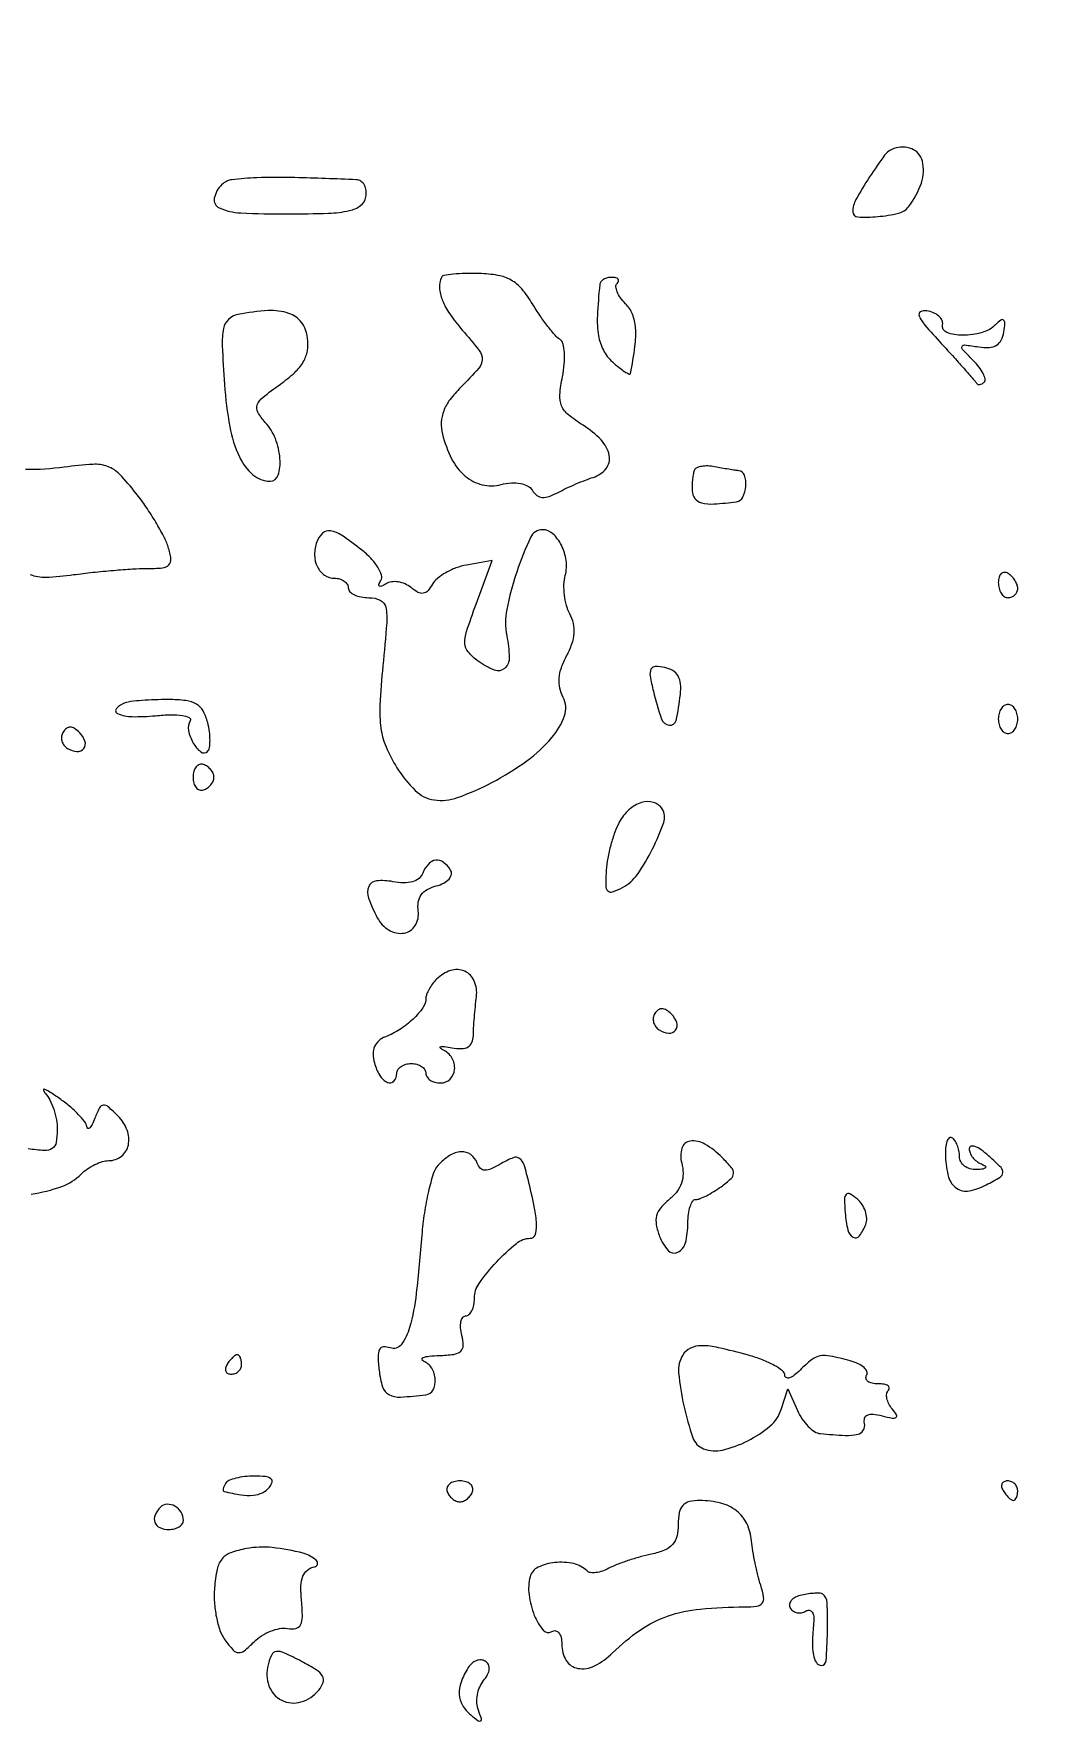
# Model space of a CAD drawing. Extents: x 0 to 5034, y 0 to 2560.
# Drawn here: x 2460.6 to 2563.5, y 2025.2 to 2199.1 of the extents above; entities that cross this region are included whole.
import ezdxf

# ---------------------------------------------------------------- set-up
doc = ezdxf.new("R2010")
doc.units = 0

msp = doc.modelspace()

# ---------------------------------------------------------------- linework, layer by layer
for points in [[(2577.672048, 2200.964404, 0.000788), (2593.296787, 2199.954691, 0.003489), (2607.815606, 2199.141113, 0.011193), (2617.5, 2198.883323, 0.000942), (2621.678588, 2198.873535, 0.000135), (2630.228125, 2198.871928, 0.000153), (2640.340842, 2198.875864, 0.000131), (2651, 2198.88608, -0.000008), (2661.264916, 2198.89845, -0.000012), (2670.15625, 2198.908816, -0.000004), (2677.859879, 2198.917556, -0.000342), (2679, 2198.918059, 0.032721), (2679.841193, 2198.972963, 0.006529), (2681.331637, 2199.188554, 0.00688)], [(2528.278203, 2202.621644, -0.000137), (2574.045931, 2202.067886, -0.136132)], [(2460.209995, 2143.398984, 0.111131), (2461.814225, 2143.111118, 0.023108), (2464.68307, 2143.370038, -0.007312), (2466.657209, 2143.611269, -0.005859), (2468.789092, 2143.814949, -0.005926), (2470.7656, 2143.95687, -0.014958), (2472.206959, 2144, 0.021307), (2473.850581, 2144.070072, 0.177353), (2474.515156, 2144.379919, 0.237515), (2474.715283, 2144.989775, 0.039527), (2474.427333, 2146.228954, 0.042846), (2473.97872, 2147.311166, 0.015183), (2473.16103, 2148.776521, 0.014941), (2472.161028, 2150.339353, 0.017018), (2471.109945, 2151.771502, 0.024329), (2469.417812, 2153.717186, 0.115316), (2468.188274, 2154.516988, 0.102987), (2466.66289, 2154.734829, 0.017453), (2463.720431, 2154.444643, -0.034759), (2459.731111, 2154.190121, -0.147043)], [(2460.313325, 2079.538238, 0.046392), (2463.455994, 2080.341309, 0.111078), (2465.477639, 2081.620496, -0.046248), (2466.113481, 2082.148461, -0.037245), (2466.882093, 2082.594771, -0.038541), (2467.660981, 2082.90099, -0.074523), (2468.321583, 2083, 0.16901), (2469.617926, 2083.451074, 0.176505), (2470.325872, 2084.601435, 0.142568), (2470.200441, 2086.147238, 0.105692), (2469.263571, 2087.593572, 0.016189), (2468.240549, 2088.55241, 0.206093), (2467.750738, 2088.711557, 0.256659), (2467.361996, 2088.448556, 0.024784), (2466.876346, 2087.372511, -0.020569), (2466.585437, 2086.713191, -0.077216), (2466.326827, 2086.3438, -0.351232), (2466.152024, 2086.320887, -0.235258), (2466.03886, 2086.5, 0.142277), (2465.835694, 2087.002789, 0.026039), (2465.168446, 2087.765496, 0.026135), (2464.266859, 2088.6016, 0.02114), (2463.218575, 2089.403817, 0.009638), (2462.234179, 2090.065282, 0.053559), (2461.665769, 2090.350704, 0.632574), (2461.569537, 2090.257445, 0.105028), (2461.75, 2089.953817, -0.070046), (2462.229395, 2089.261564, -0.036378), (2462.632812, 2088.288718, -0.035302), (2462.908048, 2087.209886, -0.044835), (2463, 2086.186501, -0.043102), (2462.88679, 2084.87565, -0.207062), (2462.484857, 2084.263041, -0.159679), (2461.686763, 2084.046361, -0.023542), (2460, 2084.213308, 0.027991)]]:
    msp.add_lwpolyline(points, format="xyb")
for points in [[(2549.22896, 2187.275381, 0.147264), (2548.282488, 2186.575187, 0.016293), (2546.725048, 2184.341369, 0.017213), (2545.322422, 2182.0112, 0.127541), (2545, 2180.767768, 0.398405), (2545.511963, 2180.227238, 0.035404), (2547.566395, 2180.261152, 0.036262), (2549.709637, 2180.606539, 0.1718), (2550.738889, 2181.269964, 0.080708), (2552.068127, 2183.721134, 0.146576), (2552.169254, 2185.979096, 0.239186), (2551.074558, 2187.237668, 0.184523)], [(2479.948656, 2183.55, 0.144596), (2479.183852, 2182.141644, 0.354588), (2479.683388, 2181.161213, 0.093197), (2481.914381, 2180.633656, 0.012608), (2486.743065, 2180.531605, 0.007189), (2490.974163, 2180.609723, 0.045191), (2493.115749, 2180.874819, 0.108146), (2494.265412, 2181.400594, 0.186145), (2494.815716, 2182.281605, 0.074897), (2494.842653, 2182.942474, 0.100582), (2494.66071, 2183.511899, 0.118702), (2494.301415, 2183.900639, 0.137244), (2493.823324, 2184.056773, 0.004078), (2487.493129, 2184.27665, 0.01577), (2483.563881, 2184.257115, 0.020563), (2480.991843, 2184.057046, 0.168404)], [(2502.58887, 2174, 0.120318), (2502.399953, 2172.916848, 0.078192), (2502.682135, 2171.671768, 0.057286), (2503.454133, 2170.236147, 0.026974), (2504.75, 2168.572515, -0.012548), (2506.500532, 2166.454138, -0.175985), (2506.803659, 2165.530493, -0.177541), (2506.441725, 2164.631414, -0.012818), (2504.56479, 2162.655699, 0.035445), (2503.474691, 2161.39903, 0.068573), (2502.830167, 2160.237929, 0.081145), (2502.586956, 2159.084885, 0.071473), (2502.705819, 2157.860245, 0.057656), (2503.648569, 2155.314336, 0.097681), (2505.04568, 2153.531073, 0.12007), (2506.790379, 2152.639368, 0.120425), (2508.747684, 2152.651521, -0.044095), (2509.804904, 2152.819719, -0.064099), (2510.746563, 2152.764679, -0.078269), (2511.492104, 2152.498748, -0.130324), (2511.973315, 2152.043177, 0.095673), (2512.434325, 2151.542667, 0.140161), (2512.991894, 2151.334587, 0.104939), (2513.697395, 2151.427135, 0.039101), (2514.615981, 2151.834832, -0.013567), (2515.464742, 2152.26463, -0.008985), (2516.460632, 2152.713721, -0.009046), (2517.444638, 2153.11542, -0.017338), (2518.25, 2153.395617, 0.151726), (2519.566222, 2154.298605, 0.218981), (2519.892882, 2155.649919, 0.143182), (2519.062092, 2157.251958, 0.06356), (2517.195289, 2158.764698, -0.032399), (2515.684003, 2159.840973, -0.122059), (2514.990861, 2160.763695, -0.120879), (2514.805237, 2161.908424, -0.031493), (2515.072447, 2163.766904, 0.029428), (2515.264699, 2165.065963, 0.039915), (2515.27454, 2166.251373, 0.045126), (2515.122703, 2167.182326, 0.193709), (2514.796106, 2167.626014, -0.07585), (2514.314492, 2168.035792, -0.014113), (2513.576447, 2168.937025, -0.014833), (2512.767539, 2170.050461, -0.013062), (2511.989646, 2171.257422, 0.038392), (2510.87841, 2172.803729, 0.088539), (2509.782188, 2173.716445, 0.086828), (2508.424006, 2174.203719, 0.035895), (2506.474434, 2174.398312, 0.0129), (2505.053387, 2174.401049, 0.019573), (2503.820427, 2174.323254, 0.014872), (2502.837244, 2174.192819, 0.254542)], [(2518.918758, 2173.25, 0.015422), (2518.673053, 2170.06777, 0.052041), (2518.793354, 2167.987735, 0.080236), (2519.288668, 2166.502478, 0.088534), (2520.215236, 2165.305214, 0.013914), (2520.905963, 2164.714227, 0.026205), (2521.499881, 2164.283452, 0.029837), (2521.948584, 2164.02924, 0.491183), (2522.082231, 2164.095012, 0.016853), (2522.550717, 2166.880684, 0.051069), (2522.609971, 2168.799865, 0.077535), (2522.288838, 2170.196897, 0.10152), (2521.569353, 2171.28779, -0.040092), (2521.05025, 2171.897556, -0.059395), (2520.710105, 2172.510729, -0.078116), (2520.586242, 2173.035235, -0.218738), (2520.714286, 2173.380952, 0.125392), (2520.853788, 2173.615847, 0.258189), (2520.80878, 2173.818155, 0.159886), (2520.571831, 2173.956815, 0.053143), (2520.166667, 2174, 0.061636), (2519.714539, 2173.944052, 0.073865), (2519.318844, 2173.779687, 0.086871), (2519.038304, 2173.536369, 0.144779)], [(2481.622634, 2170.170106, 0.142451), (2480.645966, 2169.66729, 0.156741), (2480.135819, 2168.736587, 0.058626), (2480.004669, 2166.951474, 0.006912), (2480.234329, 2162.969024, 0.02696), (2480.784195, 2158.604867, 0.065303), (2481.772406, 2155.516287, 0.102774), (2483.165068, 2153.664852, 0.182242), (2484.928571, 2153, 0.327699), (2485.766105, 2153.614956, 0.096295), (2485.95553, 2155.297444, 0.072514), (2485.478997, 2157.38278, 0.091789), (2484.443224, 2159.062737, -0.051764), (2483.671406, 2160.116587, -0.230218), (2483.614665, 2160.86035, -0.130991), (2484.185185, 2161.631585, -0.013654), (2485.999227, 2162.99945, 0.030973), (2487.478289, 2164.197228, 0.074369), (2488.362504, 2165.29132, 0.092488), (2488.776974, 2166.438185, 0.070439), (2488.806003, 2167.776257, 0.131913), (2488.174887, 2169.350585, 0.152554), (2486.868508, 2170.29202, 0.096327), (2484.739603, 2170.569511, 0.03251)], [(2554.121285, 2167.191439, -0.001973), (2555.43399, 2165.754466, -0.00286), (2556.58094, 2164.474305, -0.00146), (2557.54389, 2163.38065, -0.047548), (2557.75, 2163.094364, 0.16858), (2557.888836, 2162.975558, 0.131507), (2558.087426, 2162.953166, 0.097869), (2558.319608, 2163.036435, 0.061561), (2558.547619, 2163.214286, 0.260947), (2558.640284, 2163.542854, 0.060004), (2558.432269, 2164.103147, 0.047185), (2558.000976, 2164.77654, 0.030371), (2557.385942, 2165.471201, -0.007244), (2556.318139, 2166.570402, -0.300745), (2556.264185, 2166.880732, -0.329377), (2556.52577, 2167.0313, -0.008073), (2557.98446, 2166.840248, 0.049427), (2559.065798, 2166.788733, 0.121845), (2559.82115, 2167.017159, 0.143059), (2560.309469, 2167.540865, 0.079187), (2560.576836, 2168.380699, 0.019634), (2560.677003, 2169.280179, 0.233405), (2560.54848, 2169.595571, 0.358126), (2560.274754, 2169.605826, 0.033777), (2559.730699, 2169.130699, -0.128379), (2558.327889, 2168.308699, -0.068157), (2556.319737, 2168.02863, -0.088629), (2554.687366, 2168.316113, -0.376354), (2554.25, 2169.117163, 0.16719), (2554.199758, 2169.567274, 0.102268), (2553.87469, 2169.998176, 0.080691), (2553.321318, 2170.344828, 0.058413), (2552.621285, 2170.547571, 0.162993), (2551.980081, 2170.445455, 0.396526), (2551.836368, 2170.032239, 0.072634), (2552.440394, 2169.080097, 0.008462)], [(2528.689105, 2154.160933, 0.063274), (2528.570438, 2153.806518, 0.019933), (2528.482981, 2153.253524, 0.019555), (2528.433753, 2152.622762, 0.020503), (2528.435134, 2152, 0.156718), (2528.725141, 2151.215578, 0.167576), (2529.4106, 2150.772635, 0.076446), (2530.695973, 2150.657885, 0.015201), (2533, 2150.875, 0.251864), (2533.667378, 2151.349255, 0.095686), (2533.98054, 2152.486449, 0.102283), (2533.838423, 2153.609047, 0.292799), (2533.25, 2154.076511, -0.012202), (2532.849139, 2154.127316, -0.003176), (2532.207416, 2154.228784, -0.003226), (2531.477451, 2154.353805, -0.003291), (2530.753971, 2154.487445, 0.037503), (2530.062197, 2154.56684, 0.049072), (2529.427179, 2154.529481, 0.058122), (2528.933945, 2154.391411, 0.18514)], [(2489.754296, 2146.75, 0.090303), (2489.520441, 2145.406023, 0.111953), (2489.810192, 2144.173071, 0.130898), (2490.552229, 2143.316909, 0.150207), (2491.583333, 2143, -0.068857), (2492.1248, 2142.925077, -0.085122), (2492.583854, 2142.70625, -0.099913), (2492.890798, 2142.381338, -0.140362), (2493, 2142, 0.200948), (2493.160033, 2141.617884, 0.084825), (2493.625456, 2141.29375, 0.064884), (2494.314188, 2141.073514, 0.045008), (2495.12921, 2141, -0.113795), (2496.297472, 2140.730627, -0.233082), (2496.859381, 2140.005984, -0.07005), (2496.958119, 2138.408224, -0.005017), (2496.56577, 2133.970683, 0.011039), (2496.258373, 2129.941426, 0.047915), (2496.358144, 2127.549626, 0.06728), (2496.891802, 2125.63483, 0.03687), (2498.018119, 2123.470683, 0.062014), (2499.900654, 2121.130506, 0.155084), (2501.841845, 2120.164469, 0.125697), (2504.262348, 2120.397631, 0.034636), (2507.789838, 2121.953318, 0.034963), (2511.415113, 2124.198515, 0.062077), (2513.98602, 2126.585868, 0.088061), (2515.28572, 2128.841499, 0.212741), (2515.149934, 2130.719845, -0.070504), (2514.798292, 2131.681315, -0.072993), (2514.733461, 2132.691017, -0.06394), (2514.965861, 2133.785059, -0.038614), (2515.5, 2135, 0.038042), (2516.044255, 2136.234118, 0.06649), (2516.273004, 2137.32596, 0.075521), (2516.194776, 2138.339631, 0.066001), (2515.820287, 2139.335797, -0.057642), (2515.477169, 2140.204318, -0.036905), (2515.274968, 2141.271165, -0.036809), (2515.231403, 2142.361107, -0.055593), (2515.368252, 2143.300197, 0.099485), (2515.456216, 2144.829351, 0.080399), (2514.967201, 2146.40291, 0.090375), (2514.082262, 2147.586479, 0.189345), (2513.02943, 2148, 0.29234), (2511.789176, 2147.207084, 0.026712), (2510.366941, 2143.643435, 0.032399), (2509.333136, 2139.781206, 0.09886), (2509.333988, 2137.080059, -0.042356), (2509.588773, 2134.82961, -0.220391), (2509.108229, 2133.711062, -0.285385), (2508.065156, 2133.526437, -0.062724), (2506.400802, 2134.448877, -0.054702), (2505.355882, 2135.404262, -0.172337), (2505.009268, 2136.2733, -0.089625), (2505.183749, 2137.506249, -0.008894), (2506.175837, 2140.336543), (2507.844713, 2144.8394), (2505.176182, 2144.355503, 0.043496), (2504.093463, 2144.060134, 0.040057), (2503.046384, 2143.575695, 0.042503), (2502.182918, 2142.987046, 0.0946), (2501.673103, 2142.380352, -0.053835), (2501.19606, 2141.708979, -0.173851), (2500.723318, 2141.449982, -0.165902), (2500.17869, 2141.544521, -0.048048), (2499.463083, 2142.030639, 0.069288), (2498.847682, 2142.411653, 0.065462), (2498.13965, 2142.619301, 0.069986), (2497.450124, 2142.629502, 0.107568), (2496.889296, 2142.431581, -0.026481), (2496.418234, 2142.173857, -0.256981), (2496.198926, 2142.18602, -0.36864), (2496.144552, 2142.358163, -0.038308), (2496.35502, 2142.765417, 0.219052), (2496.423735, 2143.324557, 0.06298), (2496.047207, 2144.135257, 0.050658), (2495.338637, 2145.044801, 0.03532), (2494.374669, 2145.919925, 0.017271), (2492.351952, 2147.400853, 0.105306), (2491.15899, 2147.88788, 0.235605), (2490.355566, 2147.652487, 0.118201)], [(2560, 2142.559017, 0.062283), (2560.074545, 2141.962904, 0.080552), (2560.29375, 2141.457961, 0.097988), (2560.618621, 2141.120018, 0.153634), (2561, 2141, 0.092995), (2561.381732, 2141.071618, 0.096318), (2561.70625, 2141.276414, 0.099231), (2561.923444, 2141.581949, 0.105429), (2562, 2141.940983, 0.089642), (2561.926698, 2142.346558, 0.053229), (2561.70625, 2142.7871, 0.051032), (2561.382515, 2143.193797, 0.06081), (2561, 2143.5, 0.139169), (2560.620352, 2143.607943, 0.191142), (2560.29375, 2143.478525, 0.138808), (2560.073267, 2143.110654, 0.066118)], [(2524.448032, 2131.351036, 0.020258), (2525.290978, 2128.488864, 0.289083), (2526.081287, 2127.8484, 0.386074), (2526.786466, 2128.350412, 0.025617), (2527.228439, 2131.020784, 0.050165), (2527.242392, 2132.132242, 0.10958), (2526.987133, 2132.940275, 0.128362), (2526.44823, 2133.485468, 0.083111), (2525.616748, 2133.807998, 0.054693), (2524.634268, 2133.901527, 0.285507), (2524.196757, 2133.620737, 0.15703), (2524.105739, 2132.937743, 0.016719)], [(2470, 2130.166667, 0.127946), (2469.102041, 2129.583142, 0.517575), (2469.217963, 2129.052782, 0.09749), (2470.713421, 2128.740246, 0.026691), (2473.131694, 2128.841169, -0.018428), (2474.71622, 2128.933534, -0.041659), (2475.914717, 2128.859259, -0.077693), (2476.603555, 2128.645996, -0.443296), (2476.697677, 2128.319849, 0.192241), (2476.52234, 2127.320753, 0.077908), (2477.020184, 2126.004597, 0.102098), (2477.80319, 2125.112953, 0.374146), (2478.494295, 2125.160962, 0.16011), (2478.689091, 2125.546473, 0.036871), (2478.745608, 2126.282459, 0.034461), (2478.686237, 2127.181216, 0.027769), (2478.503006, 2128.132001, 0.063732), (2478.034294, 2129.329088, 0.136101), (2477.347795, 2130.035608, 0.104192), (2476.263675, 2130.396793, 0.028497), (2474.454338, 2130.5, 0.00876), (2473.05851, 2130.475544, 0.009914), (2471.720962, 2130.402083, 0.009224), (2470.589182, 2130.296361, 0.052588)], [(2560, 2128.5, 0.064853), (2560.074694, 2127.926543, 0.082425), (2560.29375, 2127.440625, 0.098894), (2560.618646, 2127.115568, 0.148195), (2561, 2127, 0.148195), (2561.381354, 2127.115568, 0.098894), (2561.70625, 2127.440625, 0.082425), (2561.925306, 2127.926543, 0.064853), (2562, 2128.5, 0.064853), (2561.925306, 2129.073457, 0.082425), (2561.70625, 2129.559375, 0.098894), (2561.381354, 2129.884432, 0.148195), (2561, 2130, 0.148195), (2560.618646, 2129.884432, 0.098894), (2560.29375, 2129.559375, 0.082425), (2560.074694, 2129.073457, 0.064853)], [(2463.596556, 2127.156231, 0.105525), (2463.439393, 2126.716563, 0.099247), (2463.470283, 2126.240657, 0.096292), (2463.684746, 2125.801911, 0.09291), (2464.050219, 2125.468963, 0.116221), (2465.032006, 2125.141241, 0.258096), (2465.731074, 2125.448742, 0.251496), (2465.853466, 2126.214666, 0.113251), (2465.296201, 2127.103799, 0.053431), (2464.785686, 2127.515485, 0.136091), (2464.335356, 2127.655459, 0.169261), (2463.940704, 2127.531428, 0.094625)], [(2477, 2122.5, 0.064908), (2477.079656, 2121.888977, 0.107546), (2477.315781, 2121.428177, 0.143818), (2477.666526, 2121.189601, 0.159683), (2478.075, 2121.191667, 0.073624), (2478.485911, 2121.399741, 0.066918), (2478.834219, 2121.723802, 0.070382), (2479.069583, 2122.110048, 0.102038), (2479.15, 2122.5, 0.102038), (2479.069583, 2122.889952, 0.070382), (2478.834219, 2123.276198, 0.066918), (2478.485911, 2123.600259, 0.073624), (2478.075, 2123.808333, 0.159683), (2477.666526, 2123.810399, 0.143818), (2477.315781, 2123.571823, 0.107546), (2477.079656, 2123.111023, 0.064908)], [(2520.925997, 2117.861724, 0.036746), (2520.47318, 2116.842097, 0.019879), (2520.061021, 2115.53166, 0.019703), (2519.745576, 2114.15702, 0.02927), (2519.588388, 2112.932279, 0.016196), (2519.530271, 2111.35082, 0.193134), (2519.751384, 2110.792737, 0.298984), (2520.230407, 2110.680097, 0.035339), (2521.278956, 2111.149293, 0.117222), (2522.79193, 2112.489111, 0.036592), (2524.359988, 2115.108053, 0.033355), (2525.508182, 2117.826404, 0.225338), (2525.351614, 2119.240094, 0.188287), (2524.455635, 2119.914185, 0.144676), (2523.220608, 2119.896188, 0.110454), (2521.928369, 2119.152958, 0.08456)], [(2500.685805, 2112.623605, -0.133731), (2500.286961, 2112.079205, -0.099223), (2499.620674, 2111.736702, -0.075301), (2498.70507, 2111.620066, -0.041341), (2497.578817, 2111.740182, 0.069074), (2495.910298, 2111.825275, 0.276702), (2495.116003, 2111.249941, 0.19015), (2495.082241, 2110.053677, 0.035965), (2495.988715, 2108.021086, 0.133756), (2497.195003, 2106.745109, 0.1802), (2498.741984, 2106.446055, 0.217916), (2499.902813, 2107.231284, 0.174291), (2500.208729, 2108.726439, -0.075496), (2500.215573, 2109.650174, -0.116609), (2500.517945, 2110.38518, -0.110541), (2501.132381, 2110.933013, -0.063131), (2502.059345, 2111.305268, 0.052953), (2502.834075, 2111.598281, 0.091418), (2503.381071, 2112.013867, 0.133408), (2503.620385, 2112.480936, 0.192792), (2503.541599, 2112.932692, 0.094014), (2502.814185, 2113.727664, 0.18975), (2502.007989, 2113.948382, 0.18611), (2501.256271, 2113.561013, 0.090385)], [(2502.097244, 2101.697244, 0.035511), (2501.677355, 2101.213065, 0.033749), (2501.322315, 2100.666333, 0.035595), (2501.076124, 2100.139719, 0.091794), (2501, 2099.728571, -0.155202), (2500.691719, 2098.75933, -0.048521), (2499.682288, 2097.591701, -0.046086), (2498.309326, 2096.506503, -0.053798), (2496.827623, 2095.755218, 0.087283), (2496.140195, 2095.346977, 0.116157), (2495.713818, 2094.761571, 0.10413), (2495.566038, 2093.996074, 0.059814), (2495.694254, 2093.061172, 0.073514), (2496.239794, 2091.779943, 0.14862), (2497.051949, 2091.058367, 0.332905), (2497.699394, 2091.197314, 0.181108), (2498, 2092, -0.148195), (2498.115568, 2092.381354, -0.098894), (2498.440625, 2092.70625, -0.082425), (2498.926543, 2092.925306, -0.064853), (2499.5, 2093, -0.064853), (2500.073457, 2092.925306, -0.082425), (2500.559375, 2092.70625, -0.098894), (2500.884432, 2092.381354, -0.148195), (2501, 2092, 0.148195), (2501.115568, 2091.618646, 0.098894), (2501.440625, 2091.29375, 0.082425), (2501.926543, 2091.074694, 0.064853), (2502.5, 2091, 0.195066), (2503.49703, 2091.404359, 0.183883), (2503.962154, 2092.401364, 0.155569), (2503.676454, 2093.590139, 0.146635), (2502.75, 2094.427755, -0.077996), (2502.47514, 2094.615621, -0.605944), (2502.507389, 2094.730356, -0.084537), (2502.899598, 2094.745489, -0.012742), (2503.679408, 2094.623168, 0.04668), (2504.667575, 2094.536201, 0.127146), (2505.341219, 2094.714284, 0.166064), (2505.737338, 2095.156657, 0.096268), (2505.88712, 2095.86208, -0.010883), (2505.918205, 2096.657811, -0.004606), (2505.992969, 2097.723798, -0.004554), (2506.093704, 2098.861113, -0.005938), (2506.207712, 2099.899785, 0.130597), (2505.983785, 2101.505967, 0.192402), (2504.995611, 2102.508058, 0.18285), (2503.544936, 2102.581422, 0.119114)], [(2524.596556, 2098.156231, 0.105525), (2524.439393, 2097.716563, 0.099247), (2524.470283, 2097.240657, 0.096292), (2524.684746, 2096.801911, 0.09291), (2525.050219, 2096.468963, 0.116221), (2526.032006, 2096.141241, 0.258096), (2526.731074, 2096.448742, 0.251496), (2526.853466, 2097.214666, 0.113251), (2526.296201, 2098.103799, 0.053431), (2525.785686, 2098.515485, 0.136091), (2525.335356, 2098.655459, 0.169261), (2524.940704, 2098.531428, 0.094625)], [(2527.36142, 2082.75, -0.062755), (2527.506997, 2081.662295, -0.084706), (2527.347857, 2080.684305, -0.083343), (2526.870189, 2079.802869, -0.058706), (2526.075623, 2079, 0.049889), (2525.202156, 2078.147903, 0.11171), (2524.780065, 2077.328338, 0.109334), (2524.747121, 2076.395205, 0.046563), (2525.089114, 2075.185755, 0.091611), (2525.968251, 2073.756163, 0.330709), (2526.954169, 2073.558395, 0.225229), (2527.751422, 2074.530443, 0.061041), (2528, 2076.559017, -0.031436), (2528.058851, 2077.494128, -0.048608), (2528.237606, 2078.282961, -0.062307), (2528.498012, 2078.829792, -0.25585), (2528.80887, 2079, 0.095599), (2529.234459, 2079.082123, 0.02154), (2529.90948, 2079.387067, 0.02157), (2530.670523, 2079.813282, 0.019432), (2531.419768, 2080.317674, 0.024743), (2532.451516, 2081.153458, 0.202864), (2532.704006, 2081.689537, 0.187701), (2532.504941, 2082.268432, 0.02078), (2531.539469, 2083.317674, 0.061847), (2529.765549, 2084.699724, 0.169951), (2528.232792, 2085.013049, 0.296243), (2527.38079, 2084.279164, 0.136367)], [(2554.547983, 2083.395202, 0.05738), (2554.88135, 2081.308009, 0.175364), (2555.702024, 2080.158982, 0.199216), (2556.986923, 2079.884982, 0.075728), (2558.751994, 2080.498157, 0.014663), (2560.18687, 2081.309918, 0.240346), (2560.468858, 2081.764851, 0.220694), (2560.278567, 2082.284085, 0.012381), (2559.001994, 2083.498195, 0.027939), (2558.232441, 2084.120123, 0.067534), (2557.588086, 2084.462966, 0.159932), (2557.180446, 2084.478029, 0.33432), (2557, 2084.238321, 0.102705), (2557.092869, 2083.790976, 0.065381), (2557.367188, 2083.333302, 0.061674), (2557.772084, 2082.935095, 0.067691), (2558.25, 2082.662281, -0.051902), (2558.648042, 2082.45138, -0.449116), (2558.672067, 2082.275306, -0.185333), (2558.416573, 2082.137165, -0.021021), (2557.75, 2082.078947, -0.081404), (2557.081619, 2082.157756, -0.095679), (2556.514062, 2082.44648, -0.105837), (2556.135162, 2082.897667, -0.122519), (2556, 2083.440983, 0.049104), (2555.942218, 2084.027927, 0.047273), (2555.77098, 2084.60022, 0.051029), (2555.519272, 2085.075345, 0.107429), (2555.220357, 2085.363812, 0.333367), (2554.934613, 2085.338029, 0.127718), (2554.701244, 2084.984295, 0.06382), (2554.561789, 2084.302149, 0.029493)], [(2502.265174, 2082.520413, 0.103401), (2501.758657, 2081.626414, 0.019921), (2501.260362, 2079.82295, 0.020435), (2500.842154, 2077.635097, 0.017597), (2500.578549, 2075.30845, -0.009146), (2500.000994, 2069.305641, -0.039987), (2499.313471, 2065.808934, -0.091436), (2498.442701, 2064.035557, -0.336502), (2497.317215, 2063.708515, 0.108277), (2496.632208, 2063.81253, 0.267846), (2496.224712, 2063.540616, 0.123052), (2496.066997, 2062.815228, 0.020729), (2496.170303, 2061.387572, 0.047703), (2496.530819, 2059.687958, 0.199261), (2497.189049, 2058.902858, 0.133997), (2498.38983, 2058.642781, 0.017813), (2501, 2058.875, 0.241997), (2501.739019, 2059.379744, 0.143162), (2501.969385, 2060.448388, 0.11939), (2501.593805, 2061.621972, 0.16135), (2500.75, 2062.337719, -0.268028), (2500.597877, 2062.532308, -0.354942), (2500.70926, 2062.717133, -0.062998), (2501.338651, 2062.858182, -0.016776), (2502.366631, 2062.921053, 0.025966), (2503.867902, 2063.040586, 0.149665), (2504.584255, 2063.36782, 0.217332), (2504.849019, 2063.965245, 0.06131), (2504.710251, 2065, -0.040966), (2504.575635, 2065.766322, -0.070464), (2504.607123, 2066.4125, -0.106581), (2504.789795, 2066.842465, -0.24384), (2505.09362, 2067, 0.191682), (2505.439762, 2067.13776, 0.088008), (2505.733751, 2067.534526, 0.067834), (2505.933216, 2068.123254, 0.047839), (2506, 2068.819665, -0.155231), (2506.489075, 2070.357016, -0.033493), (2508.273096, 2072.549808, -0.032882), (2510.322047, 2074.47831, -0.172774), (2511.753275, 2074.996234, 0.310126), (2512.24559, 2075.337753, 0.096755), (2512.405872, 2076.271709, 0.042811), (2512.223677, 2077.944046, 0.009904), (2511.622036, 2080.713816, 0.016195), (2511.113389, 2082.580054, 0.165521), (2510.650163, 2083.220013, 0.252729), (2509.999465, 2083.299197, 0.039683), (2508.797839, 2082.713816, -0.022727), (2507.724927, 2082.145392, -0.114537), (2507.066324, 2082.002483, -0.20589), (2506.61836, 2082.202805, -0.099509), (2506.286013, 2082.75, 0.15085), (2505.62992, 2083.618633, 0.172042), (2504.633785, 2083.909082, 0.127989), (2503.438011, 2083.523892, 0.070874)], [(2544.219254, 2077.621493, 0.035405), (2544.49425, 2075.842368, 0.211149), (2545.042203, 2075.106899, 0.379507), (2545.687537, 2075.245216, 0.067054), (2546.33357, 2076.426887, 0.104099), (2546.435327, 2077.061644, 0.069972), (2546.297448, 2077.785541, 0.066091), (2545.950977, 2078.484993, 0.071663), (2545.441705, 2079.04838, 0.039225), (2544.681943, 2079.584287, 0.364551), (2544.314474, 2079.523757, 0.185742), (2544.142119, 2079.038198, 0.014092)], [(2527.477319, 2062.963302, 0.162823), (2527.04733, 2061.133136, 0.03158), (2527.579477, 2057.731735, 0.029734), (2528.514673, 2054.452099, 0.220251), (2529.617622, 2053.316491, 0.150938), (2531.584213, 2053.184942, 0.058838), (2534.170838, 2054.130197, 0.058678), (2536.484613, 2055.66311, 0.141099), (2537.614487, 2057.357546), (2538.295481, 2059.5), (2539.300555, 2057.25, 0.043909), (2539.784792, 2056.379949, 0.046273), (2540.406124, 2055.624219, 0.050993), (2541.064393, 2055.082793, 0.124104), (2541.652814, 2054.875, 0.010755), (2544.216859, 2054.692614, 0.069037), (2545.509327, 2054.807104, 0.199551), (2546.086352, 2055.219165, 0.19567), (2546.20741, 2055.923223, -0.120937), (2546.22078, 2056.468211, -0.227981), (2546.50236, 2056.793477, -0.131526), (2547.08609, 2056.880156, -0.035425), (2548.014561, 2056.706443, 0.015035), (2549.065091, 2056.465218, 0.200736), (2549.445273, 2056.542509, 0.400292), (2549.502898, 2056.809582, 0.035944), (2549.065827, 2057.420684, -0.054018), (2548.713587, 2057.952735, -0.069199), (2548.518626, 2058.506199, -0.084569), (2548.503081, 2058.995352, -0.163543), (2548.675343, 2059.342009, 0.219963), (2548.766285, 2059.589327, 0.238852), (2548.633129, 2059.806715, 0.101952), (2548.226345, 2059.954787, 0.03649), (2547.60765, 2060, -0.050971), (2546.985199, 2060.063619, -0.110788), (2546.549793, 2060.260354, -0.185791), (2546.36826, 2060.550973, -0.18831), (2546.429736, 2060.88631, 0.242686), (2546.459588, 2061.271182, 0.113219), (2546.158964, 2061.688527, 0.073287), (2545.556927, 2062.078477, 0.041671), (2544.738753, 2062.372655, 0.014348), (2542.67039, 2062.863879, 0.096596), (2541.621065, 2062.876351, 0.12279), (2540.759692, 2062.48644, 0.029002), (2539.571429, 2061.428571, -0.030951), (2538.966956, 2060.894636, -0.081846), (2538.461607, 2060.619675, -0.206349), (2538.145231, 2060.642496, -0.279937), (2538, 2060.881567, 0.234127), (2537.771735, 2061.342327, 0.036849), (2536.898438, 2061.910987, 0.03439), (2535.686422, 2062.473865, 0.023789), (2534.25, 2062.947419, 0.011175), (2531.16315, 2063.730817, 0.05602), (2529.394103, 2063.933846, 0.113756), (2528.26872, 2063.677229, 0.142577)], [(2480.5, 2062, 0.082592), (2480.343488, 2061.6179, 0.161196), (2480.3746, 2061.29375, 0.182303), (2480.586039, 2061.078288, 0.108972), (2480.940983, 2061, 0.093332), (2481.345238, 2061.076123, 0.09642), (2481.688914, 2061.29375, 0.099167), (2481.918938, 2061.618444, 0.105053), (2482, 2062, 0.042167), (2481.967655, 2062.382849, 0.061769), (2481.870461, 2062.70625, 0.081139), (2481.727648, 2062.92554, 0.210953), (2481.559017, 2063, 0.151918), (2481.34829, 2062.934461, 0.038439), (2481.066025, 2062.70625, 0.035638), (2480.768994, 2062.382774, 0.029505)], [(2480.345492, 2049.75, 0.032912), (2480.190014, 2049.456939, 0.059361), (2480.1089, 2049.197837, 0.092631), (2480.108887, 2049.010495, 0.293904), (2480.190983, 2048.923489, 0.02256), (2481.94598, 2048.572111, 0.060646), (2483.216242, 2048.532278, 0.088596), (2484.155702, 2048.788773, 0.109133), (2484.871275, 2049.344896, 0.105398), (2485.144638, 2049.86653, 0.310321), (2485.020351, 2050.230437, 0.13704), (2484.461325, 2050.445655, 0.023783), (2483.319472, 2050.5, 0.027659), (2482.324404, 2050.444913, 0.034121), (2481.410302, 2050.279687, 0.036416), (2480.686206, 2050.039862, 0.157428)], [(2503.191667, 2048.925, 0.073624), (2503.399741, 2048.514089, 0.066918), (2503.723802, 2048.165781, 0.070382), (2504.110048, 2047.930417, 0.102038), (2504.5, 2047.85, 0.102038), (2504.889952, 2047.930417, 0.070382), (2505.276198, 2048.165781, 0.066918), (2505.600259, 2048.514089, 0.073624), (2505.808333, 2048.925, 0.159683), (2505.810399, 2049.333474, 0.143818), (2505.571823, 2049.684219, 0.107546), (2505.111023, 2049.920344, 0.064908), (2504.5, 2050, 0.064908), (2503.888977, 2049.920344, 0.107546), (2503.428177, 2049.684219, 0.143818), (2503.189601, 2049.333474, 0.159683)], [(2560.5, 2049, 0.029505), (2560.768994, 2048.617226, 0.035638), (2561.066025, 2048.29375, 0.038439), (2561.34829, 2048.065539, 0.151918), (2561.559017, 2048, 0.210953), (2561.727648, 2048.07446, 0.081139), (2561.870461, 2048.29375, 0.061769), (2561.967655, 2048.617151, 0.042167), (2562, 2049, 0.105053), (2561.918938, 2049.381556, 0.099167), (2561.688914, 2049.70625, 0.09642), (2561.345238, 2049.923877, 0.093332), (2560.940983, 2050, 0.108972), (2560.586039, 2049.921712, 0.182303), (2560.3746, 2049.70625, 0.161196), (2560.343488, 2049.3821, 0.082592)], [(2473.63948, 2047.306147, 0.094876), (2473.086489, 2046.491235, 0.1934), (2473.067517, 2045.730754, 0.202875), (2473.575357, 2045.193711, 0.103624), (2474.5, 2045, 0.06085), (2475.073598, 2045.070066, 0.079459), (2475.559375, 2045.276414, 0.097386), (2475.8846, 2045.582093, 0.156819), (2476, 2045.940983, 0.139398), (2475.764316, 2046.769921, 0.123736), (2475.119339, 2047.396031, 0.139481), (2474.316568, 2047.598585, 0.191124)], [(2527, 2045.519052, -0.058306), (2526.855621, 2044.285136, -0.125418), (2526.414498, 2043.442951, -0.114383), (2525.592542, 2042.867254, -0.043914), (2524.25, 2042.458649, 0.01585), (2523.076822, 2042.172335, 0.012473), (2521.82542, 2041.790691, 0.012661), (2520.67945, 2041.377205, 0.030179), (2519.857811, 2040.998452, -0.041327), (2519.184662, 2040.706141, -0.051438), (2518.519941, 2040.554503, -0.060369), (2517.95892, 2040.553994, -0.167983), (2517.609411, 2040.723922, 0.143496), (2516.229507, 2041.478398, 0.079046), (2514.293525, 2041.589921, 0.085196), (2512.55448, 2041.108243, 0.222263), (2511.745355, 2040.134238, 0.096462), (2511.626174, 2038.258401, 0.062622), (2512.173744, 2036.148814, 0.079697), (2513.072401, 2034.643134, 0.372758), (2513.991541, 2034.494772, -0.186852), (2514.37312, 2034.565838, -0.186178), (2514.703765, 2034.361543, -0.111493), (2514.927585, 2033.869798, -0.051311), (2515, 2033.166006, 0.13681), (2515.463679, 2031.50312, 0.218482), (2516.66261, 2030.688633, 0.160933), (2518.38893, 2030.954142, 0.076023), (2520.239832, 2032.285287, -0.042877), (2523.09097, 2034.636225, -0.067518), (2525.916833, 2036.068138, -0.059275), (2529.282561, 2036.805827, -0.025736), (2533.866217, 2037.016337, 0.033587), (2535.1208, 2037.093695, 0.204616), (2535.668524, 2037.416379, 0.205209), (2535.81322, 2038.034509, 0.033794), (2535.512266, 2039.251583, -0.016686), (2535.219859, 2040.281601, -0.009916), (2534.937191, 2041.525737, -0.009918), (2534.704327, 2042.778786, -0.016842), (2534.565865, 2043.836031, 0.088532), (2534.070144, 2045.605515, 0.115092), (2533.016324, 2046.911543, 0.103438), (2531.396602, 2047.707087, 0.060976), (2529.25, 2047.984687, 0.057478), (2528.149876, 2047.865382, 0.153243), (2527.475185, 2047.472807, 0.140457), (2527.111024, 2046.738927, 0.045412)], [(2482.5, 2043.033277, 0.041185), (2480.875517, 2042.599135, 0.136578), (2479.98024, 2041.966797, 0.121319), (2479.481422, 2040.915211, 0.02936), (2479.205493, 2038.995507, 0.037846), (2479.193105, 2037.520628, 0.032384), (2479.397639, 2035.980167, 0.033689), (2479.770838, 2034.600073, 0.075249), (2480.273168, 2033.639103, 0.023948), (2481.132049, 2032.576499, 0.196659), (2481.680187, 2032.30848, 0.192468), (2482.265839, 2032.498583, 0.022815), (2483.295235, 2033.438092, -0.055237), (2484.060891, 2034.050988, -0.046635), (2484.985867, 2034.522559, -0.048778), (2485.922963, 2034.792829, -0.088017), (2486.719673, 2034.79899, 0.090968), (2487.586726, 2034.810773, 0.230334), (2488.076373, 2035.181305, 0.122058), (2488.26893, 2036.013762, 0.020398), (2488.175777, 2037.663901, -0.028782), (2488.115519, 2039.183473, -0.088473), (2488.31364, 2040.18974, -0.135788), (2488.782632, 2040.818579, -0.115865), (2489.536867, 2041.163901, 0.60963), (2489.715936, 2041.793266, 0.123978), (2488.359839, 2042.545334, 0.039049), (2485.157507, 2043.133355, 0.070709)], [(2539.737757, 2038.240249, 0.057535), (2539.105851, 2038.021251, 0.099575), (2538.663942, 2037.687362, 0.14251), (2538.479117, 2037.296938, 0.180058), (2538.556855, 2036.908006, 0.106794), (2538.856195, 2036.597044, 0.099452), (2539.264784, 2036.427463, 0.095943), (2539.719819, 2036.42571, 0.091788), (2540.150475, 2036.592999, -0.169711), (2540.519517, 2036.6745, -0.220395), (2540.810691, 2036.49489, -0.124316), (2540.971568, 2036.035518, -0.048741), (2540.966222, 2035.359311, 0.018823), (2540.836551, 2033.44595, 0.052021), (2540.936153, 2032.101011, 0.09132), (2541.242839, 2031.286243, 0.262774), (2541.75, 2030.999402, 0.393727), (2542.249757, 2031.464392, 0.012721), (2542.386957, 2034.457443, 0.014428), (2542.361541, 2037.452029, 0.226608), (2541.89939, 2038.333208, 0.148514), (2541.641407, 2038.426562, 0.023832), (2541.099662, 2038.429096, 0.024571), (2540.44176, 2038.368325, 0.019359)], [(2484.724326, 2031.053821, 0.151136), (2484.820147, 2028.88843, 0.192916), (2486.134057, 2027.406496, 0.190581), (2488.121921, 2027.231855, 0.148338), (2489.948318, 2028.437727, 0.089918), (2490.399621, 2029.238205, 0.221327), (2490.332777, 2029.893757, 0.119407), (2489.697153, 2030.542826, 0.020234), (2488.179416, 2031.40722, 0.011338), (2486.357273, 2032.29772, 0.134255), (2485.58816, 2032.425777, 0.259498), (2485.108035, 2032.090405, 0.049415)], [(2505.347219, 2030.766312, 0.050547), (2504.618673, 2029.285896, 0.103337), (2504.425635, 2028.011871, 0.120911), (2504.765211, 2026.899241, 0.085507), (2505.617788, 2025.902245, 0.011228), (2506.39288, 2025.287835, 0.304364), (2506.64144, 2025.273676, 0.351288), (2506.723181, 2025.490085, 0.012978), (2506.411017, 2026.371291, -0.078427), (2506.254156, 2027.107687, -0.056029), (2506.303589, 2027.950287, -0.055732), (2506.53987, 2028.766176, -0.075012), (2506.936683, 2029.423707, 0.048449), (2507.362984, 2030.052343, 0.102607), (2507.533076, 2030.61295, 0.142337), (2507.442784, 2031.075717, 0.136273), (2507.117657, 2031.427284, 0.12857), (2506.683214, 2031.560644, 0.100186), (2506.193563, 2031.482826, 0.088671), (2505.723162, 2031.204555, 0.075491)]]:
    msp.add_lwpolyline(points, format="xyb", close=True)

doc.saveas('drawing.dxf')
